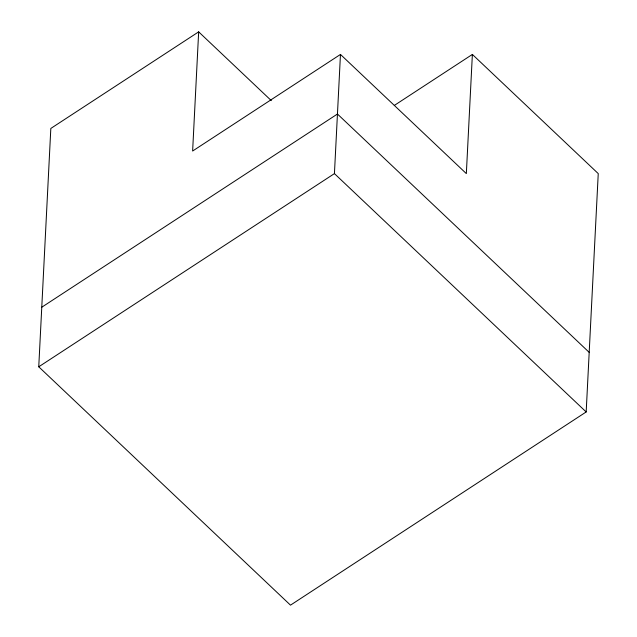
<?xml version="1.0" encoding="UTF-8"?>
<svg xmlns="http://www.w3.org/2000/svg" width="637" height="637" viewBox="0 0 637 637"><rect width="100%" height="100%" fill="white"/><g stroke="black" fill="none" stroke-linecap="round" stroke-linejoin="round"><path stroke-width="0.96" d="M394.303 105.439L472.375 54.424L598.247 173.598L586.175 411.956L290.496 605.15L38.753 366.801L50.825 128.443L198.664 31.85L271.314 100.63M198.664 31.85L192.629 151.025L340.469 54.432L466.34 173.606L472.375 54.424M586.175 411.956L334.433 173.606L340.469 54.432M41.771 307.217L337.451 114.023L589.193 352.365M38.753 366.801L334.433 173.606"/></g></svg>
